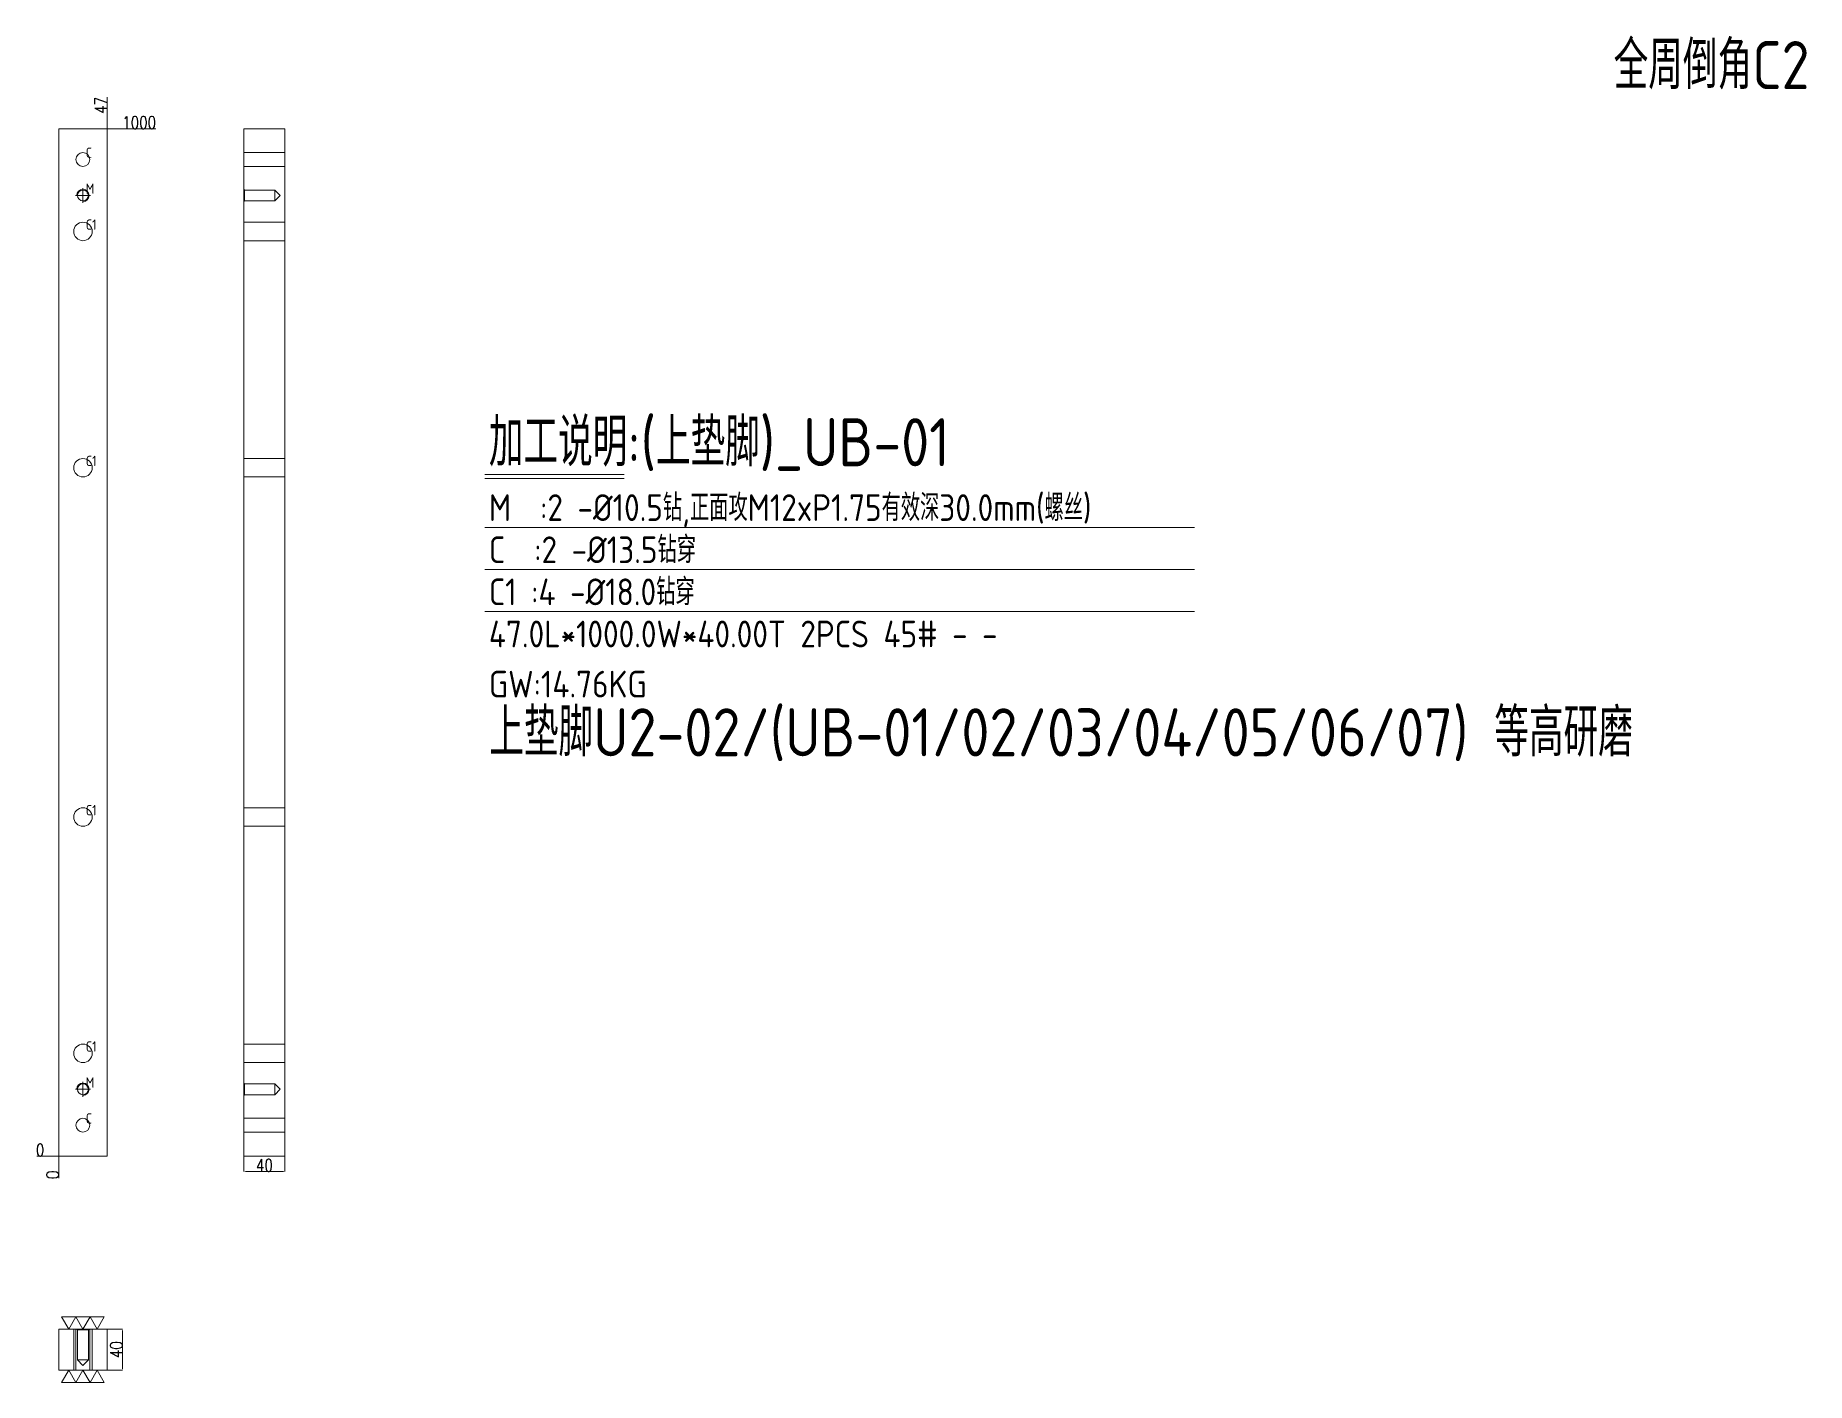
# Model space of a CAD drawing. Header units: millimetres. Extents: x 8400 to 10124, y 58238 to 59549.
import ezdxf

# ---------------------------------------------------------------- set-up
doc = ezdxf.new("R2010")
doc.units = ezdxf.units.MM
doc.linetypes.add('CENTER', pattern=[0])
doc.linetypes.add('DASHED', pattern=[0])
for name, color, linetype, lineweight in [('DIM', 4, 'Continuous', 20), ('UB', 25, 'Continuous', 20), ('UB_W', 1, 'Continuous', 20)]:
    doc.layers.add(name, color=color, linetype=linetype, lineweight=lineweight)
doc.styles.add('gbenor', font='gbenor.shx', dxfattribs={"bigfont": 'gbcbig.shx'})
doc.styles.add('TXT', font='txt.shx', dxfattribs={"width": 0.8, "bigfont": 'ctxt.shx'})
doc.dimstyles.new('零件', dxfattribs={"dimscale": 1.5, "dimtxt": 8, "dimasz": 1, "dimexe": 0, "dimexo": 0, "dimgap": 0, "dimtad": 1, "dimtxsty": 'TXT', "dimcen": 0, "dimclrd": 252, "dimclre": 252, "dimclrt": 4, "dimazin": 3, "dimtp": 0.001, "dimtm": 0.001, "dimtfac": 1, "dimtmove": 0, "dimatfit": 3, "dimlwd": 5, "dimlwe": 5})

# ---------------------------------------------------------------- blocks, each defined once
blk = doc.blocks.new('*D1107')
at = {"layer": 'Defpoints', "color": 0}
for p in [(8470.1, 59458.6), (8485.1, 59458.6), (8423.1, 58458.6)]:
    blk.add_point(p, dxfattribs=at)
at = {"layer": 'DIM', "color": 252, "lineweight": 5}
blk.add_line((8470.1, 59458.6), (8517.5, 59458.6), dxfattribs=at)
at = {"layer": 'DIM', "color": 4, "lineweight": 5, "insert": (8501.3, 59464.6), "char_height": 12, "attachment_point": 5, "style": 'TXT'}
blk.add_mtext('1000', dxfattribs=at)
blk = doc.blocks.new('*D1108')
at = {"layer": 'Defpoints', "color": 0}
for p in [(8408.1, 58458.6), (8423.1, 58458.6), (8423.1, 58458.6)]:
    blk.add_point(p, dxfattribs=at)
at = {"layer": 'DIM', "color": 252, "lineweight": 5}
blk.add_line((8423.1, 58458.6), (8401.7, 58458.6), dxfattribs=at)
at = {"layer": 'DIM', "color": 4, "lineweight": 5, "insert": (8404.9, 58464.6), "char_height": 12, "attachment_point": 5, "style": 'TXT'}
blk.add_mtext('0', dxfattribs=at)
blk = doc.blocks.new('*D1109')
at = {"layer": 'Defpoints', "color": 0}
for p in [(8423.1, 58458.6), (8423.1, 58458.6), (8423.1, 58443.6)]:
    blk.add_point(p, dxfattribs=at)
at = {"layer": 'DIM', "color": 252, "lineweight": 5}
blk.add_line((8423.1, 58458.6), (8423.1, 58437.2), dxfattribs=at)
at = {"layer": 'DIM', "color": 4, "lineweight": 5, "insert": (8417.1, 58440.4), "char_height": 12, "attachment_point": 5, "rotation": 90, "style": 'TXT'}
blk.add_mtext('0', dxfattribs=at)
blk = doc.blocks.new('*D1110')
at = {"layer": 'Defpoints', "color": 0}
for p in [(8470.1, 59473.6), (8470.1, 59458.6), (8423.1, 58458.6)]:
    blk.add_point(p, dxfattribs=at)
at = {"layer": 'DIM', "color": 252, "lineweight": 5}
blk.add_line((8470.1, 59458.6), (8470.1, 59489.2), dxfattribs=at)
at = {"layer": 'DIM', "color": 4, "lineweight": 5, "insert": (8464.1, 59481.4), "char_height": 12, "attachment_point": 5, "rotation": 90, "style": 'TXT'}
blk.add_mtext('47', dxfattribs=at)
blk = doc.blocks.new('*D1111')
at = {"layer": 'Defpoints', "color": 0}
for p in [(8470.1, 58290.2), (8470.1, 58250.2), (8485.1, 58250.2)]:
    blk.add_point(p, dxfattribs=at)
at = {"layer": 'DIM', "color": 252, "lineweight": 5}
for p, q in [((8470.1, 58290.2), (8485.1, 58290.2)), ((8485.1, 58288.7), (8485.1, 58251.7)), ((8470.1, 58250.2), (8485.1, 58250.2))]:
    blk.add_line(p, q, dxfattribs=at)
at = {"layer": 'DIM', "color": 252}
for points in [[(8485.3, 58288.7), (8484.8, 58288.7), (8485.1, 58290.2)], [(8484.8, 58251.7), (8485.3, 58251.7), (8485.1, 58250.2)]]:
    blk.add_solid(points, dxfattribs=at)
at = {"layer": 'DIM', "color": 4, "lineweight": 5, "insert": (8479.1, 58270.2), "char_height": 12, "attachment_point": 5, "rotation": 90, "style": 'TXT'}
blk.add_mtext('40', dxfattribs=at)
blk = doc.blocks.new('*D1112')
at = {"layer": 'Defpoints', "color": 0}
for p in [(8603.2, 58458.6), (8643.2, 58458.6), (8643.2, 58443.6)]:
    blk.add_point(p, dxfattribs=at)
at = {"layer": 'DIM', "color": 252, "lineweight": 5}
for p, q in [((8603.2, 58458.6), (8603.2, 58443.6)), ((8643.2, 58458.6), (8643.2, 58443.6)), ((8604.7, 58443.6), (8641.7, 58443.6))]:
    blk.add_line(p, q, dxfattribs=at)
at = {"layer": 'DIM', "color": 252}
for points in [[(8604.7, 58443.9), (8604.7, 58443.4), (8603.2, 58443.6)], [(8641.7, 58443.4), (8641.7, 58443.9), (8643.2, 58443.6)]]:
    blk.add_solid(points, dxfattribs=at)
at = {"layer": 'DIM', "color": 4, "lineweight": 5, "insert": (8623.2, 58449.6), "char_height": 12, "attachment_point": 5, "style": 'TXT'}
blk.add_mtext('40', dxfattribs=at)

msp = doc.modelspace()

# ---------------------------------------------------------------- linework, layer by layer
at = {"layer": 'DIM', "color": 8, "linetype": 'Continuous', "lineweight": 5}
for p, q in [((8837.715, 59121.992), (8973.342, 59121.992)), ((8837.715, 59118.092), (8973.342, 59118.092)), ((8837.715, 59070.592), (9528.483, 59070.592)), ((8837.715, 59029.592), (9528.483, 59029.592)), ((8837.715, 58988.592), (9528.483, 58988.592))]:
    msp.add_line(p, q, dxfattribs=at)
at = {"layer": 'DIM', "linetype": 'Continuous', "lineweight": 5}
for points in [[(8467.352, 58302.169), (8460.424, 58290.169), (8453.496, 58302.169), (8446.568, 58290.169), (8439.64, 58302.169), (8432.711, 58290.169), (8425.783, 58302.169), (8467.352, 58302.169)], [(8425.783, 58238.169), (8432.711, 58250.169), (8439.64, 58238.169), (8446.568, 58250.169), (8453.496, 58238.169), (8460.424, 58250.169), (8467.352, 58238.169), (8425.783, 58238.169)]]:
    msp.add_lwpolyline(points, close=True, dxfattribs=at)
at = {"layer": 'UB', "color": 135, "linetype": 'Continuous', "lineweight": 5}
for p, q in [((8423.068, 59458.632), (8423.068, 58458.632)), ((8470.068, 59458.632), (8423.068, 59458.632)), ((8470.068, 58458.632), (8470.068, 59458.632)), ((8603.167, 59458.632), (8643.167, 59458.632)), ((8603.167, 58458.632), (8603.167, 59458.632)), ((8643.167, 59458.632), (8643.167, 58458.632)), ((8423.068, 58458.632), (8470.068, 58458.632)), ((8603.167, 58458.632), (8643.167, 58458.632)), ((8423.068, 58290.169), (8423.068, 58250.169)), ((8423.068, 58290.169), (8470.068, 58290.169)), ((8470.068, 58290.169), (8470.068, 58250.169)), ((8423.068, 58250.169), (8470.068, 58250.169))]:
    msp.add_line(p, q, dxfattribs=at)
at = {"layer": 'UB', "color": 31, "linetype": 'DASHED', "lineweight": 5, "ltscale": 0.51034}
for p, q in [((8643.167, 59435.386), (8603.167, 59435.386)), ((8603.167, 59421.879), (8643.167, 59421.879)), ((8643.167, 59367.636), (8603.167, 59367.636)), ((8603.167, 59349.629), (8643.167, 59349.629)), ((8643.167, 59137.636), (8603.167, 59137.636)), ((8603.167, 59119.629), (8643.167, 59119.629)), ((8643.167, 58797.636), (8603.167, 58797.636)), ((8603.167, 58779.629), (8643.167, 58779.629)), ((8643.167, 58567.636), (8603.167, 58567.636)), ((8603.167, 58549.629), (8643.167, 58549.629)), ((8643.167, 58495.386), (8603.167, 58495.386)), ((8603.167, 58481.879), (8643.167, 58481.879)), ((8437.564, 58290.169), (8437.564, 58250.169)), ((8439.814, 58290.169), (8439.814, 58250.169)), ((8453.321, 58250.169), (8453.321, 58290.169)), ((8455.571, 58250.169), (8455.571, 58290.169))]:
    msp.add_line(p, q, dxfattribs=at)
at = {"layer": 'UB', "color": 5, "linetype": 'DASHED', "lineweight": 5, "ltscale": 0.51034}
for p, q in [((8603.914, 59398.885), (8603.167, 59399.632)), ((8603.167, 59387.632), (8603.914, 59388.379)), ((8633.167, 59398.885), (8603.914, 59398.885)), ((8603.914, 59393.632), (8603.914, 59398.885)), ((8603.914, 59388.379), (8603.914, 59393.632)), ((8603.914, 59388.379), (8633.167, 59388.379)), ((8638.42, 59393.632), (8633.167, 59398.885)), ((8633.167, 59398.885), (8633.167, 59388.379)), ((8633.167, 59388.379), (8638.42, 59393.632)), ((8603.914, 58528.885), (8603.167, 58529.632)), ((8633.167, 58528.885), (8603.914, 58528.885)), ((8603.914, 58523.632), (8603.914, 58528.885)), ((8603.914, 58518.379), (8603.914, 58523.632)), ((8638.42, 58523.632), (8633.167, 58528.885)), ((8633.167, 58528.885), (8633.167, 58518.379)), ((8633.167, 58518.379), (8638.42, 58523.632)), ((8603.167, 58517.632), (8603.914, 58518.379)), ((8603.914, 58518.379), (8633.167, 58518.379)), ((8440.568, 58290.169), (8441.315, 58289.422)), ((8441.315, 58289.422), (8441.315, 58260.169)), ((8451.821, 58289.422), (8441.315, 58289.422)), ((8451.821, 58289.422), (8452.568, 58290.169)), ((8451.821, 58260.169), (8451.821, 58289.422)), ((8441.315, 58260.169), (8446.568, 58254.916)), ((8441.315, 58260.169), (8451.821, 58260.169)), ((8446.568, 58254.916), (8451.821, 58260.169))]:
    msp.add_line(p, q, dxfattribs=at)
at = {"layer": 'UB', "color": 42, "linetype": 'Continuous', "lineweight": 5}
for centre, radius in [((8446.568, 59428.632), 6.753), ((8446.568, 59393.632), 5.253), ((8446.568, 59358.632), 9.004), ((8446.568, 59128.632), 9.004), ((8446.568, 58788.632), 9.004), ((8446.568, 58558.632), 9.004), ((8446.568, 58523.632), 5.253), ((8446.568, 58488.632), 6.753)]:
    msp.add_circle(centre, radius, dxfattribs=at)
for centre in [(8446.568, 59393.632), (8446.568, 58523.632)]:
    msp.add_arc(centre, 6, 270, 180, dxfattribs=at)
at = {"layer": 'UB_W', "color": 1, "linetype": 'CENTER', "lineweight": 5, "ltscale": 0.51034}
for p, q in [((8446.568, 59386.432), (8446.568, 59400.832)), ((8439.368, 59393.632), (8453.768, 59393.632)), ((8439.368, 58523.632), (8453.768, 58523.632)), ((8446.568, 58516.432), (8446.568, 58530.832))]:
    msp.add_line(p, q, dxfattribs=at)

# ---------------------------------------------------------------- texts
at = {"layer": 'DIM', "color": 6, "lineweight": 5, "style": 'gbenor'}
msp.add_text('全周倒角C2', height=46.8, dxfattribs=at).set_placement((9936.283, 59497.138))
at = {"layer": 'DIM', "color": 4, "lineweight": 5, "style": 'gbenor'}
for s, height, p in [('C', 10, (8449.343, 59430.27)), ('M', 10, (8449.328, 59395.263)), ('C1', 10, (8449.388, 59360.293)), ('加工说明:(上垫脚)_UB-01', 46.8, (8841.613, 59130.069)), ('C1', 10, (8449.388, 59130.293)), ('M  :2 -%%c10.5钻,正面攻M12xP1.75有效深30.0mm(螺丝)', 26, (8841.615, 59076.813)), ('C  :2 -%%c13.5钻穿', 26, (8841.615, 59035.813)), ('C1 :4 -%%c18.0钻穿', 26, (8841.615, 58994.813)), ('47.0L*1000.0W*40.00T 2PCS 45# - -', 26, (8841.615, 58953.813)), ('GW:14.76KG', 26, (8841.615, 58905.013)), ('C1', 10, (8449.388, 58790.293)), ('C1', 10, (8449.388, 58560.293)), ('M', 10, (8449.328, 58525.263)), ('C', 10, (8449.343, 58490.27))]:
    msp.add_text(s, height=height, dxfattribs=at).set_placement(p)
at = {"layer": 'DIM', "color": 21, "lineweight": 5, "style": 'gbenor'}
msp.add_text('上垫脚U2-02/(UB-01/02/03/04/05/06/07) 等高研磨', height=46.8, dxfattribs=at).set_placement((8842.052, 58847.669))

# ---------------------------------------------------------------- dimensions: what is measured, and where the dimension line sits
at = {"layer": 'DIM', "lineweight": 5}
for feature_location, offset, dtype, origin, picture, middle in [((8470.068, 59458.632), (0, 15), 1, (8423.068, 58458.632), '*D1110', (8464.068, 59481.403)), ((8470.068, 59458.632), (15, 0), 0, (8423.068, 58458.632), '*D1107', (8501.296, 59464.632)), ((8423.067820344, 58458.632022261), (-15, 0), 0, (8423.067820344, 58458.632022261), '*D1108', (8404.867820344, 58464.632022261)), ((8423.067820344, 58458.632022261), (0, -15), 1, (8423.067820344, 58458.632022261), '*D1109', (8417.067820344, 58440.432022261))]:
    dim = msp.add_ordinate_dim(feature_location=feature_location, offset=offset, dtype=dtype, origin=origin, dimstyle='零件', dxfattribs=at)
    dim.commit()
    dim.dimension.update_dxf_attribs({"geometry": picture, "text_midpoint": middle})
dim = msp.add_linear_dim(base=(8643.167, 58443.632), p1=(8603.167, 58458.632), p2=(8643.167, 58458.632), dimstyle='零件', dxfattribs=at)
dim.commit()
dim.dimension.update_dxf_attribs({"geometry": '*D1112', "text_midpoint": (8623.167, 58449.632)})
dim = msp.add_linear_dim(base=(8485.068, 58250.169), p1=(8470.068, 58290.169), p2=(8470.068, 58250.169), angle=90, dimstyle='零件', dxfattribs=at)
dim.commit()
dim.dimension.update_dxf_attribs({"geometry": '*D1111', "text_midpoint": (8479.068, 58270.169)})

doc.saveas('drawing.dxf')
